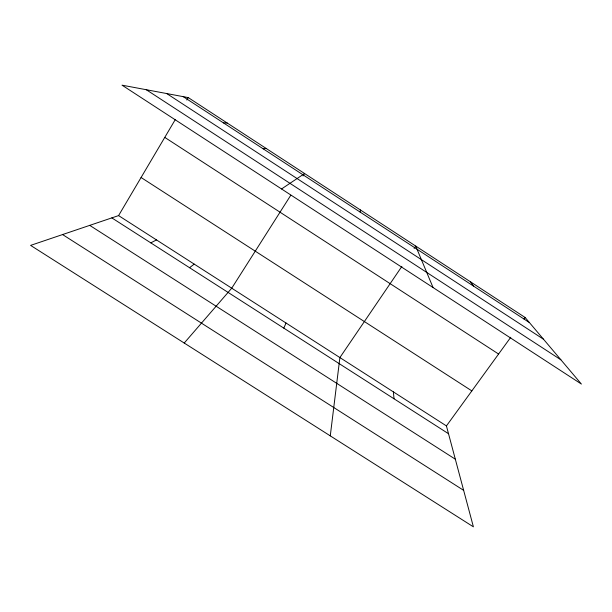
<?xml version="1.0" encoding="UTF-8"?>
<svg xmlns="http://www.w3.org/2000/svg" width="612" height="612" viewBox="0 0 612 612"><rect width="100%" height="100%" fill="white"/><g stroke="black" fill="none" stroke-linecap="round" stroke-linejoin="round"><path stroke-width="0.92" d="M360.162 212.112L360.369 209.939M330.273 435.866L339.889 357.569L401.862 266.427M283.83 328.147L286.018 323.014M118.583 215.6L446.431 425.921L473.397 526.833L30.6 245.389L118.583 215.6L175.323 119.524M186.836 100.031L188.274 97.599L525.119 317.483L581.4 384.061L122.025 85.167L188.274 97.599M290.769 195.274L231.741 288.191L184.227 343.034M303.055 175.942L304.592 173.525L281.543 188.963M414.11 248.411L415.709 246.062L433.059 287.541M446.431 425.921L510.752 337.281M524.01 319.005L525.119 317.483M189.544 267.704L194.218 264.124M150.789 242.857L156.496 239.927M263.191 148.831L266.029 148.356M223.334 122.813L227.259 123.043M62.569 234.564L463.644 490.35M111.835 217.887L448.512 433.717M89.727 225.369L455.32 459.191M141.081 177.503L471.844 390.892M164.773 137.394L498.589 354.034M183.248 96.65L529.418 322.578M166.716 93.552L543.533 339.27M146.276 89.719L560.906 359.825M470.62 281.91L473.451 286.049M393.363 391.871L394.044 398.802"/></g></svg>
